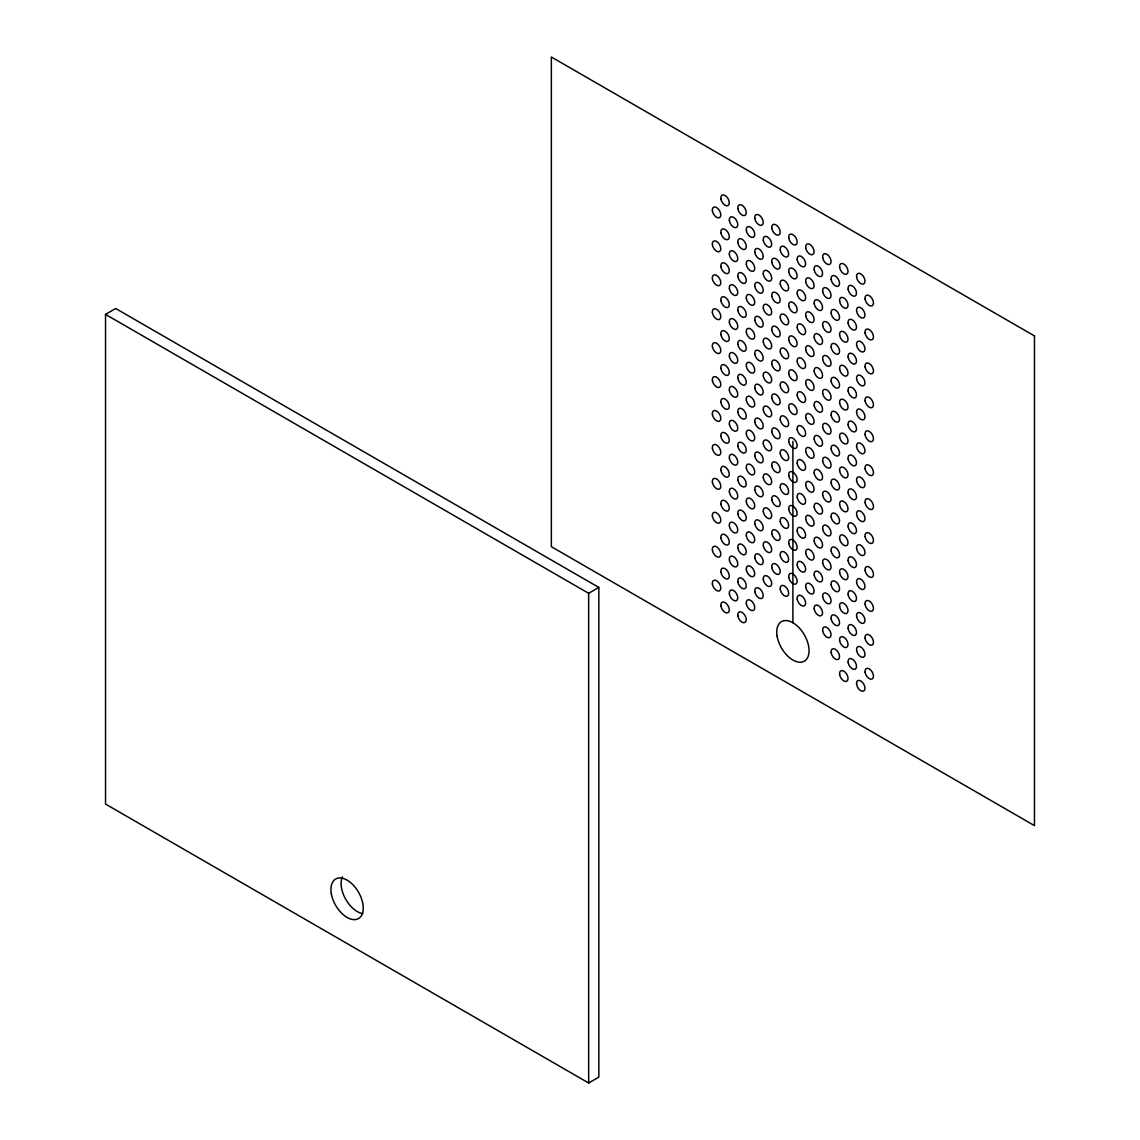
<?xml version="1.0" encoding="UTF-8"?>
<svg xmlns="http://www.w3.org/2000/svg" width="1140" height="1140" viewBox="0 0 1140 1140"><rect width="100%" height="100%" fill="white"/><g stroke="black" fill="none" stroke-linecap="round" stroke-linejoin="round"><path stroke-width="1.5" d="M105.536 314.384L115.71 308.512L598.828 587.428L598.828 1077.129L588.653 1083L105.536 804.071L105.536 314.384L588.653 593.313L598.828 587.428M792.899 441.308L792.899 622.739M588.653 593.313L588.653 1083M362.834 913.639A22.857 13.196 60 0 1 345.52 898.919A22.857 13.196 60 0 1 342.456 876.902M1034.465 335.93L551.347 57L551.347 546.687L1034.465 825.616L1034.465 335.93M856.596 684.342A5.999 3.463 60 0 0 863.536 691.125A5.999 3.463 60 0 0 862.139 681.991A5.999 3.463 60 0 0 856.596 684.342M839.624 674.552A5.999 3.463 60 0 0 846.578 681.335A5.999 3.463 60 0 0 845.182 672.201A5.999 3.463 60 0 0 839.624 674.552M737.851 615.785A5.999 3.463 60 0 0 744.79 622.568A5.999 3.463 60 0 0 743.408 613.434A5.999 3.463 60 0 0 737.851 615.785M720.893 605.995A5.999 3.463 60 0 0 727.833 612.779A5.999 3.463 60 0 0 726.437 603.644A5.999 3.463 60 0 0 720.893 605.995M865.075 672.272A5.999 3.463 60 0 0 872.015 679.055A5.999 3.463 60 0 0 870.632 669.921A5.999 3.463 60 0 0 865.075 672.272M848.117 662.482A5.999 3.463 60 0 0 855.057 669.266A5.999 3.463 60 0 0 853.66 660.131A5.999 3.463 60 0 0 848.117 662.482M831.145 652.693A5.999 3.463 60 0 0 838.085 659.462A5.999 3.463 60 0 0 836.703 650.341A5.999 3.463 60 0 0 831.145 652.693M746.33 603.716A5.999 3.463 60 0 0 753.269 610.499A5.999 3.463 60 0 0 751.887 601.364A5.999 3.463 60 0 0 746.33 603.716M729.372 593.926A5.999 3.463 60 0 0 736.312 600.709A5.999 3.463 60 0 0 734.915 591.574A5.999 3.463 60 0 0 729.372 593.926M712.4 584.136A5.999 3.463 60 0 0 719.34 590.919A5.999 3.463 60 0 0 717.958 581.785A5.999 3.463 60 0 0 712.4 584.136M856.596 650.413A5.999 3.463 60 0 0 863.536 657.196A5.999 3.463 60 0 0 862.139 648.062A5.999 3.463 60 0 0 856.596 650.413M839.624 640.623A5.999 3.463 60 0 0 846.578 647.406A5.999 3.463 60 0 0 845.182 638.272A5.999 3.463 60 0 0 839.624 640.623M822.667 630.833A5.999 3.463 60 0 0 829.606 637.602A5.999 3.463 60 0 0 828.224 628.482A5.999 3.463 60 0 0 822.667 630.833M754.808 591.646A5.999 3.463 60 0 0 761.748 598.429A5.999 3.463 60 0 0 760.366 589.309A5.999 3.463 60 0 0 754.808 591.646M737.851 581.856A5.999 3.463 60 0 0 744.79 588.639A5.999 3.463 60 0 0 743.408 579.505A5.999 3.463 60 0 0 737.851 581.856M720.893 572.066A5.999 3.463 60 0 0 727.833 578.849A5.999 3.463 60 0 0 726.437 569.715A5.999 3.463 60 0 0 720.893 572.066M865.075 638.343A5.999 3.463 60 0 0 872.015 645.126A5.999 3.463 60 0 0 870.632 635.992A5.999 3.463 60 0 0 865.075 638.343M848.117 628.553A5.999 3.463 60 0 0 855.057 635.336A5.999 3.463 60 0 0 853.66 626.202A5.999 3.463 60 0 0 848.117 628.553M831.145 618.764A5.999 3.463 60 0 0 838.085 625.547A5.999 3.463 60 0 0 836.703 616.412A5.999 3.463 60 0 0 831.145 618.764M814.188 608.959A5.999 3.463 60 0 0 821.128 615.743A5.999 3.463 60 0 0 819.731 606.623A5.999 3.463 60 0 0 814.188 608.959M797.216 599.17A5.999 3.463 60 0 0 804.156 605.953A5.999 3.463 60 0 0 802.774 596.818A5.999 3.463 60 0 0 797.216 599.17M780.259 589.38A5.999 3.463 60 0 0 787.198 596.163A5.999 3.463 60 0 0 785.816 587.029A5.999 3.463 60 0 0 780.259 589.38M763.301 579.59A5.999 3.463 60 0 0 770.241 586.373A5.999 3.463 60 0 0 768.844 577.239A5.999 3.463 60 0 0 763.301 579.59M746.33 569.786A5.999 3.463 60 0 0 753.269 576.569A5.999 3.463 60 0 0 751.887 567.449A5.999 3.463 60 0 0 746.33 569.786M729.372 559.997A5.999 3.463 60 0 0 736.312 566.779A5.999 3.463 60 0 0 734.915 557.645A5.999 3.463 60 0 0 729.372 559.997M712.4 550.207A5.999 3.463 60 0 0 719.34 556.99A5.999 3.463 60 0 0 717.958 547.856A5.999 3.463 60 0 0 712.4 550.207M856.596 616.484A5.999 3.463 60 0 0 863.536 623.267A5.999 3.463 60 0 0 862.139 614.132A5.999 3.463 60 0 0 856.596 616.484M839.624 606.694A5.999 3.463 60 0 0 846.578 613.477A5.999 3.463 60 0 0 845.182 604.343A5.999 3.463 60 0 0 839.624 606.694M822.667 596.904A5.999 3.463 60 0 0 829.606 603.687A5.999 3.463 60 0 0 828.224 594.553A5.999 3.463 60 0 0 822.667 596.904M805.709 587.1A5.999 3.463 60 0 0 812.649 593.883A5.999 3.463 60 0 0 811.252 584.763A5.999 3.463 60 0 0 805.709 587.1M788.738 577.31A5.999 3.463 60 0 0 795.677 584.093A5.999 3.463 60 0 0 794.295 574.959A5.999 3.463 60 0 0 788.738 577.31M771.78 567.52A5.999 3.463 60 0 0 778.72 574.303A5.999 3.463 60 0 0 777.323 565.169A5.999 3.463 60 0 0 771.78 567.52M754.808 557.731A5.999 3.463 60 0 0 761.748 564.514A5.999 3.463 60 0 0 760.366 555.38A5.999 3.463 60 0 0 754.808 557.731M737.851 547.927A5.999 3.463 60 0 0 744.79 554.71A5.999 3.463 60 0 0 743.408 545.576A5.999 3.463 60 0 0 737.851 547.927M720.893 538.137A5.999 3.463 60 0 0 727.833 544.92A5.999 3.463 60 0 0 726.437 535.786A5.999 3.463 60 0 0 720.893 538.137M865.075 604.414A5.999 3.463 60 0 0 872.015 611.197A5.999 3.463 60 0 0 870.632 602.077A5.999 3.463 60 0 0 865.075 604.414M848.117 594.624A5.999 3.463 60 0 0 855.057 601.407A5.999 3.463 60 0 0 853.66 592.273A5.999 3.463 60 0 0 848.117 594.624M831.145 584.834A5.999 3.463 60 0 0 838.085 591.617A5.999 3.463 60 0 0 836.703 582.483A5.999 3.463 60 0 0 831.145 584.834M814.188 575.045A5.999 3.463 60 0 0 821.128 581.827A5.999 3.463 60 0 0 819.731 572.693A5.999 3.463 60 0 0 814.188 575.045M797.216 565.24A5.999 3.463 60 0 0 804.156 572.024A5.999 3.463 60 0 0 802.774 562.904A5.999 3.463 60 0 0 797.216 565.24M780.259 555.451A5.999 3.463 60 0 0 787.198 562.234A5.999 3.463 60 0 0 785.816 553.1A5.999 3.463 60 0 0 780.259 555.451M763.301 545.661A5.999 3.463 60 0 0 770.241 552.444A5.999 3.463 60 0 0 768.844 543.31A5.999 3.463 60 0 0 763.301 545.661M746.33 535.871A5.999 3.463 60 0 0 753.269 542.64A5.999 3.463 60 0 0 751.887 533.52A5.999 3.463 60 0 0 746.33 535.871M729.372 526.067A5.999 3.463 60 0 0 736.312 532.85A5.999 3.463 60 0 0 734.915 523.716A5.999 3.463 60 0 0 729.372 526.067M712.4 516.278A5.999 3.463 60 0 0 719.34 523.061A5.999 3.463 60 0 0 717.958 513.926A5.999 3.463 60 0 0 712.4 516.278M856.596 582.554A5.999 3.463 60 0 0 863.536 589.337A5.999 3.463 60 0 0 862.139 580.217A5.999 3.463 60 0 0 856.596 582.554M839.624 572.764A5.999 3.463 60 0 0 846.578 579.548A5.999 3.463 60 0 0 845.182 570.413A5.999 3.463 60 0 0 839.624 572.764M822.667 562.975A5.999 3.463 60 0 0 829.606 569.758A5.999 3.463 60 0 0 828.224 560.624A5.999 3.463 60 0 0 822.667 562.975M805.709 553.185A5.999 3.463 60 0 0 812.649 559.968A5.999 3.463 60 0 0 811.252 550.834A5.999 3.463 60 0 0 805.709 553.185M788.738 543.381A5.999 3.463 60 0 0 795.677 550.164A5.999 3.463 60 0 0 794.295 541.03A5.999 3.463 60 0 0 788.738 543.381M771.78 533.591A5.999 3.463 60 0 0 778.72 540.374A5.999 3.463 60 0 0 777.323 531.24A5.999 3.463 60 0 0 771.78 533.591M754.808 523.802A5.999 3.463 60 0 0 761.748 530.584A5.999 3.463 60 0 0 760.366 521.45A5.999 3.463 60 0 0 754.808 523.802M737.851 514.012A5.999 3.463 60 0 0 744.79 520.78A5.999 3.463 60 0 0 743.408 511.661A5.999 3.463 60 0 0 737.851 514.012M720.893 504.208A5.999 3.463 60 0 0 727.833 510.991A5.999 3.463 60 0 0 726.437 501.857A5.999 3.463 60 0 0 720.893 504.208M865.075 570.499A5.999 3.463 60 0 0 872.015 577.282A5.999 3.463 60 0 0 870.632 568.148A5.999 3.463 60 0 0 865.075 570.499M848.117 560.695A5.999 3.463 60 0 0 855.057 567.478A5.999 3.463 60 0 0 853.66 558.358A5.999 3.463 60 0 0 848.117 560.695M831.145 550.905A5.999 3.463 60 0 0 838.085 557.688A5.999 3.463 60 0 0 836.703 548.554A5.999 3.463 60 0 0 831.145 550.905M814.188 541.115A5.999 3.463 60 0 0 821.128 547.898A5.999 3.463 60 0 0 819.731 538.764A5.999 3.463 60 0 0 814.188 541.115M797.216 531.326A5.999 3.463 60 0 0 804.156 538.094A5.999 3.463 60 0 0 802.774 528.974A5.999 3.463 60 0 0 797.216 531.326M780.259 521.522A5.999 3.463 60 0 0 787.198 528.305A5.999 3.463 60 0 0 785.816 519.17A5.999 3.463 60 0 0 780.259 521.522M763.301 511.732A5.999 3.463 60 0 0 770.241 518.515A5.999 3.463 60 0 0 768.844 509.38A5.999 3.463 60 0 0 763.301 511.732M746.33 501.942A5.999 3.463 60 0 0 753.269 508.725A5.999 3.463 60 0 0 751.887 499.591A5.999 3.463 60 0 0 746.33 501.942M729.372 492.138A5.999 3.463 60 0 0 736.312 498.921A5.999 3.463 60 0 0 734.915 489.801A5.999 3.463 60 0 0 729.372 492.138M712.4 482.348A5.999 3.463 60 0 0 719.34 489.131A5.999 3.463 60 0 0 717.958 479.997A5.999 3.463 60 0 0 712.4 482.348M856.596 548.639A5.999 3.463 60 0 0 863.536 555.422A5.999 3.463 60 0 0 862.139 546.288A5.999 3.463 60 0 0 856.596 548.639M839.624 538.835A5.999 3.463 60 0 0 846.578 545.618A5.999 3.463 60 0 0 845.182 536.484A5.999 3.463 60 0 0 839.624 538.835M822.667 529.045A5.999 3.463 60 0 0 829.606 535.828A5.999 3.463 60 0 0 828.224 526.694A5.999 3.463 60 0 0 822.667 529.045M805.709 519.256A5.999 3.463 60 0 0 812.649 526.039A5.999 3.463 60 0 0 811.252 516.904A5.999 3.463 60 0 0 805.709 519.256M788.738 509.466A5.999 3.463 60 0 0 795.677 516.235A5.999 3.463 60 0 0 794.295 507.115A5.999 3.463 60 0 0 788.738 509.466M771.78 499.662A5.999 3.463 60 0 0 778.72 506.445A5.999 3.463 60 0 0 777.323 497.311A5.999 3.463 60 0 0 771.78 499.662M754.808 489.872A5.999 3.463 60 0 0 761.748 496.655A5.999 3.463 60 0 0 760.366 487.521A5.999 3.463 60 0 0 754.808 489.872M737.851 480.082A5.999 3.463 60 0 0 744.79 486.866A5.999 3.463 60 0 0 743.408 477.731A5.999 3.463 60 0 0 737.851 480.082M720.893 470.279A5.999 3.463 60 0 0 727.833 477.061A5.999 3.463 60 0 0 726.437 467.942A5.999 3.463 60 0 0 720.893 470.279M865.075 536.57A5.999 3.463 60 0 0 872.015 543.353A5.999 3.463 60 0 0 870.632 534.218A5.999 3.463 60 0 0 865.075 536.57M848.117 526.78A5.999 3.463 60 0 0 855.057 533.548A5.999 3.463 60 0 0 853.66 524.428A5.999 3.463 60 0 0 848.117 526.78M831.145 516.976A5.999 3.463 60 0 0 838.085 523.759A5.999 3.463 60 0 0 836.703 514.625A5.999 3.463 60 0 0 831.145 516.976M814.188 507.186A5.999 3.463 60 0 0 821.128 513.969A5.999 3.463 60 0 0 819.731 504.835A5.999 3.463 60 0 0 814.188 507.186M797.216 497.396A5.999 3.463 60 0 0 804.156 504.179A5.999 3.463 60 0 0 802.774 495.045A5.999 3.463 60 0 0 797.216 497.396M780.259 487.592A5.999 3.463 60 0 0 787.198 494.375A5.999 3.463 60 0 0 785.816 485.255A5.999 3.463 60 0 0 780.259 487.592M763.301 477.803A5.999 3.463 60 0 0 770.241 484.586A5.999 3.463 60 0 0 768.844 475.451A5.999 3.463 60 0 0 763.301 477.803M746.33 468.013A5.999 3.463 60 0 0 753.269 474.796A5.999 3.463 60 0 0 751.887 465.661A5.999 3.463 60 0 0 746.33 468.013M729.372 458.223A5.999 3.463 60 0 0 736.312 465.006A5.999 3.463 60 0 0 734.915 455.872A5.999 3.463 60 0 0 729.372 458.223M712.4 448.419A5.999 3.463 60 0 0 719.34 455.202A5.999 3.463 60 0 0 717.958 446.068A5.999 3.463 60 0 0 712.4 448.419M856.596 514.71A5.999 3.463 60 0 0 863.536 521.493A5.999 3.463 60 0 0 862.139 512.359A5.999 3.463 60 0 0 856.596 514.71M839.624 504.92A5.999 3.463 60 0 0 846.578 511.689A5.999 3.463 60 0 0 845.182 502.569A5.999 3.463 60 0 0 839.624 504.92M822.667 495.116A5.999 3.463 60 0 0 829.606 501.899A5.999 3.463 60 0 0 828.224 492.765A5.999 3.463 60 0 0 822.667 495.116M805.709 485.327A5.999 3.463 60 0 0 812.649 492.109A5.999 3.463 60 0 0 811.252 482.975A5.999 3.463 60 0 0 805.709 485.327M788.738 475.537A5.999 3.463 60 0 0 795.677 482.32A5.999 3.463 60 0 0 794.295 473.185A5.999 3.463 60 0 0 788.738 475.537M771.78 465.733A5.999 3.463 60 0 0 778.72 472.516A5.999 3.463 60 0 0 777.323 463.396A5.999 3.463 60 0 0 771.78 465.733M754.808 455.943A5.999 3.463 60 0 0 761.748 462.726A5.999 3.463 60 0 0 760.366 453.592A5.999 3.463 60 0 0 754.808 455.943M737.851 446.153A5.999 3.463 60 0 0 744.79 452.936A5.999 3.463 60 0 0 743.408 443.802A5.999 3.463 60 0 0 737.851 446.153M720.893 436.364A5.999 3.463 60 0 0 727.833 443.132A5.999 3.463 60 0 0 726.437 434.012A5.999 3.463 60 0 0 720.893 436.364M865.075 502.64A5.999 3.463 60 0 0 872.015 509.423A5.999 3.463 60 0 0 870.632 500.289A5.999 3.463 60 0 0 865.075 502.64M848.117 492.851A5.999 3.463 60 0 0 855.057 499.634A5.999 3.463 60 0 0 853.66 490.499A5.999 3.463 60 0 0 848.117 492.851M831.145 483.047A5.999 3.463 60 0 0 838.085 489.83A5.999 3.463 60 0 0 836.703 480.709A5.999 3.463 60 0 0 831.145 483.047M814.188 473.257A5.999 3.463 60 0 0 821.128 480.04A5.999 3.463 60 0 0 819.731 470.905A5.999 3.463 60 0 0 814.188 473.257M797.216 463.467A5.999 3.463 60 0 0 804.156 470.25A5.999 3.463 60 0 0 802.774 461.116A5.999 3.463 60 0 0 797.216 463.467M780.259 453.677A5.999 3.463 60 0 0 787.198 460.46A5.999 3.463 60 0 0 785.816 451.326A5.999 3.463 60 0 0 780.259 453.677M763.301 443.873A5.999 3.463 60 0 0 770.241 450.656A5.999 3.463 60 0 0 768.844 441.522A5.999 3.463 60 0 0 763.301 443.873M746.33 434.084A5.999 3.463 60 0 0 753.269 440.867A5.999 3.463 60 0 0 751.887 431.732A5.999 3.463 60 0 0 746.33 434.084M729.372 424.294A5.999 3.463 60 0 0 736.312 431.077A5.999 3.463 60 0 0 734.915 421.943A5.999 3.463 60 0 0 729.372 424.294M712.4 414.504A5.999 3.463 60 0 0 719.34 421.273A5.999 3.463 60 0 0 717.958 412.153A5.999 3.463 60 0 0 712.4 414.504M856.596 480.781A5.999 3.463 60 0 0 863.536 487.564A5.999 3.463 60 0 0 862.139 478.43A5.999 3.463 60 0 0 856.596 480.781M839.624 470.991A5.999 3.463 60 0 0 846.578 477.774A5.999 3.463 60 0 0 845.182 468.64A5.999 3.463 60 0 0 839.624 470.991M822.667 461.187A5.999 3.463 60 0 0 829.606 467.97A5.999 3.463 60 0 0 828.224 458.85A5.999 3.463 60 0 0 822.667 461.187M805.709 451.397A5.999 3.463 60 0 0 812.649 458.18A5.999 3.463 60 0 0 811.252 449.046A5.999 3.463 60 0 0 805.709 451.397M788.738 441.607A5.999 3.463 60 0 0 795.677 448.391A5.999 3.463 60 0 0 794.295 439.256A5.999 3.463 60 0 0 788.738 441.607M771.78 431.818A5.999 3.463 60 0 0 778.72 438.587A5.999 3.463 60 0 0 777.323 429.466A5.999 3.463 60 0 0 771.78 431.818M754.808 422.014A5.999 3.463 60 0 0 761.748 428.797A5.999 3.463 60 0 0 760.366 419.663A5.999 3.463 60 0 0 754.808 422.014M737.851 412.224A5.999 3.463 60 0 0 744.79 419.007A5.999 3.463 60 0 0 743.408 409.873A5.999 3.463 60 0 0 737.851 412.224M720.893 402.434A5.999 3.463 60 0 0 727.833 409.217A5.999 3.463 60 0 0 726.437 400.083A5.999 3.463 60 0 0 720.893 402.434M865.075 468.711A5.999 3.463 60 0 0 872.015 475.494A5.999 3.463 60 0 0 870.632 466.36A5.999 3.463 60 0 0 865.075 468.711M848.117 458.921A5.999 3.463 60 0 0 855.057 465.704A5.999 3.463 60 0 0 853.66 456.57A5.999 3.463 60 0 0 848.117 458.921M831.145 449.132A5.999 3.463 60 0 0 838.085 455.915A5.999 3.463 60 0 0 836.703 446.78A5.999 3.463 60 0 0 831.145 449.132M814.188 439.328A5.999 3.463 60 0 0 821.128 446.111A5.999 3.463 60 0 0 819.731 436.976A5.999 3.463 60 0 0 814.188 439.328M797.216 429.538A5.999 3.463 60 0 0 804.156 436.321A5.999 3.463 60 0 0 802.774 427.186A5.999 3.463 60 0 0 797.216 429.538M780.259 419.748A5.999 3.463 60 0 0 787.198 426.531A5.999 3.463 60 0 0 785.816 417.397A5.999 3.463 60 0 0 780.259 419.748M763.301 409.958A5.999 3.463 60 0 0 770.241 416.727A5.999 3.463 60 0 0 768.844 407.607A5.999 3.463 60 0 0 763.301 409.958M746.33 400.154A5.999 3.463 60 0 0 753.269 406.937A5.999 3.463 60 0 0 751.887 397.803A5.999 3.463 60 0 0 746.33 400.154M729.372 390.365A5.999 3.463 60 0 0 736.312 397.147A5.999 3.463 60 0 0 734.915 388.013A5.999 3.463 60 0 0 729.372 390.365M712.4 380.575A5.999 3.463 60 0 0 719.34 387.358A5.999 3.463 60 0 0 717.958 378.224A5.999 3.463 60 0 0 712.4 380.575M856.596 446.851A5.999 3.463 60 0 0 863.536 453.635A5.999 3.463 60 0 0 862.139 444.5A5.999 3.463 60 0 0 856.596 446.851M839.624 437.062A5.999 3.463 60 0 0 846.578 443.845A5.999 3.463 60 0 0 845.182 434.711A5.999 3.463 60 0 0 839.624 437.062M822.667 427.272A5.999 3.463 60 0 0 829.606 434.041A5.999 3.463 60 0 0 828.224 424.921A5.999 3.463 60 0 0 822.667 427.272M805.709 417.468A5.999 3.463 60 0 0 812.649 424.251A5.999 3.463 60 0 0 811.252 415.117A5.999 3.463 60 0 0 805.709 417.468M788.738 407.678A5.999 3.463 60 0 0 795.677 414.461A5.999 3.463 60 0 0 794.295 405.327A5.999 3.463 60 0 0 788.738 407.678M771.78 397.889A5.999 3.463 60 0 0 778.72 404.672A5.999 3.463 60 0 0 777.323 395.537A5.999 3.463 60 0 0 771.78 397.889M754.808 388.084A5.999 3.463 60 0 0 761.748 394.868A5.999 3.463 60 0 0 760.366 385.748A5.999 3.463 60 0 0 754.808 388.084M737.851 378.295A5.999 3.463 60 0 0 744.79 385.078A5.999 3.463 60 0 0 743.408 375.944A5.999 3.463 60 0 0 737.851 378.295M720.893 368.505A5.999 3.463 60 0 0 727.833 375.288A5.999 3.463 60 0 0 726.437 366.154A5.999 3.463 60 0 0 720.893 368.505M865.075 434.782A5.999 3.463 60 0 0 872.015 441.565A5.999 3.463 60 0 0 870.632 432.43A5.999 3.463 60 0 0 865.075 434.782M848.117 424.992A5.999 3.463 60 0 0 855.057 431.775A5.999 3.463 60 0 0 853.66 422.641A5.999 3.463 60 0 0 848.117 424.992M831.145 415.202A5.999 3.463 60 0 0 838.085 421.985A5.999 3.463 60 0 0 836.703 412.851A5.999 3.463 60 0 0 831.145 415.202M814.188 405.413A5.999 3.463 60 0 0 821.128 412.181A5.999 3.463 60 0 0 819.731 403.061A5.999 3.463 60 0 0 814.188 405.413M797.216 395.608A5.999 3.463 60 0 0 804.156 402.392A5.999 3.463 60 0 0 802.774 393.257A5.999 3.463 60 0 0 797.216 395.608M780.259 385.819A5.999 3.463 60 0 0 787.198 392.602A5.999 3.463 60 0 0 785.816 383.468A5.999 3.463 60 0 0 780.259 385.819M763.301 376.029A5.999 3.463 60 0 0 770.241 382.812A5.999 3.463 60 0 0 768.844 373.678A5.999 3.463 60 0 0 763.301 376.029M746.33 366.225A5.999 3.463 60 0 0 753.269 373.008A5.999 3.463 60 0 0 751.887 363.888A5.999 3.463 60 0 0 746.33 366.225M729.372 356.435A5.999 3.463 60 0 0 736.312 363.218A5.999 3.463 60 0 0 734.915 354.084A5.999 3.463 60 0 0 729.372 356.435M712.4 346.645A5.999 3.463 60 0 0 719.34 353.429A5.999 3.463 60 0 0 717.958 344.294A5.999 3.463 60 0 0 712.4 346.645M856.596 412.922A5.999 3.463 60 0 0 863.536 419.705A5.999 3.463 60 0 0 862.139 410.571A5.999 3.463 60 0 0 856.596 412.922M839.624 403.132A5.999 3.463 60 0 0 846.578 409.916A5.999 3.463 60 0 0 845.182 400.781A5.999 3.463 60 0 0 839.624 403.132M822.667 393.343A5.999 3.463 60 0 0 829.606 400.126A5.999 3.463 60 0 0 828.224 390.992A5.999 3.463 60 0 0 822.667 393.343M805.709 383.539A5.999 3.463 60 0 0 812.649 390.322A5.999 3.463 60 0 0 811.252 381.202A5.999 3.463 60 0 0 805.709 383.539M788.738 373.749A5.999 3.463 60 0 0 795.677 380.532A5.999 3.463 60 0 0 794.295 371.398A5.999 3.463 60 0 0 788.738 373.749M771.78 363.959A5.999 3.463 60 0 0 778.72 370.742A5.999 3.463 60 0 0 777.323 361.608A5.999 3.463 60 0 0 771.78 363.959M754.808 354.17A5.999 3.463 60 0 0 761.748 360.953A5.999 3.463 60 0 0 760.366 351.818A5.999 3.463 60 0 0 754.808 354.17M737.851 344.365A5.999 3.463 60 0 0 744.79 351.149A5.999 3.463 60 0 0 743.408 342.029A5.999 3.463 60 0 0 737.851 344.365M720.893 334.576A5.999 3.463 60 0 0 727.833 341.359A5.999 3.463 60 0 0 726.437 332.224A5.999 3.463 60 0 0 720.893 334.576M865.075 400.867A5.999 3.463 60 0 0 872.015 407.636A5.999 3.463 60 0 0 870.632 398.516A5.999 3.463 60 0 0 865.075 400.867M848.117 391.063A5.999 3.463 60 0 0 855.057 397.846A5.999 3.463 60 0 0 853.66 388.712A5.999 3.463 60 0 0 848.117 391.063M831.145 381.273A5.999 3.463 60 0 0 838.085 388.056A5.999 3.463 60 0 0 836.703 378.922A5.999 3.463 60 0 0 831.145 381.273M814.188 371.483A5.999 3.463 60 0 0 821.128 378.266A5.999 3.463 60 0 0 819.731 369.132A5.999 3.463 60 0 0 814.188 371.483M797.216 361.679A5.999 3.463 60 0 0 804.156 368.462A5.999 3.463 60 0 0 802.774 359.342A5.999 3.463 60 0 0 797.216 361.679M780.259 351.889A5.999 3.463 60 0 0 787.198 358.673A5.999 3.463 60 0 0 785.816 349.538A5.999 3.463 60 0 0 780.259 351.889M763.301 342.1A5.999 3.463 60 0 0 770.241 348.883A5.999 3.463 60 0 0 768.844 339.748A5.999 3.463 60 0 0 763.301 342.1M746.33 332.31A5.999 3.463 60 0 0 753.269 339.093A5.999 3.463 60 0 0 751.887 329.959A5.999 3.463 60 0 0 746.33 332.31M729.372 322.506A5.999 3.463 60 0 0 736.312 329.289A5.999 3.463 60 0 0 734.915 320.155A5.999 3.463 60 0 0 729.372 322.506M712.4 312.716A5.999 3.463 60 0 0 719.34 319.499A5.999 3.463 60 0 0 717.958 310.365A5.999 3.463 60 0 0 712.4 312.716M856.596 378.993A5.999 3.463 60 0 0 863.536 385.776A5.999 3.463 60 0 0 862.139 376.656A5.999 3.463 60 0 0 856.596 378.993M839.624 369.203A5.999 3.463 60 0 0 846.578 375.986A5.999 3.463 60 0 0 845.182 366.852A5.999 3.463 60 0 0 839.624 369.203M822.667 359.413A5.999 3.463 60 0 0 829.606 366.197A5.999 3.463 60 0 0 828.224 357.062A5.999 3.463 60 0 0 822.667 359.413M805.709 349.624A5.999 3.463 60 0 0 812.649 356.407A5.999 3.463 60 0 0 811.252 347.272A5.999 3.463 60 0 0 805.709 349.624M788.738 339.82A5.999 3.463 60 0 0 795.677 346.603A5.999 3.463 60 0 0 794.295 337.483A5.999 3.463 60 0 0 788.738 339.82M771.78 330.03A5.999 3.463 60 0 0 778.72 336.813A5.999 3.463 60 0 0 777.323 327.679A5.999 3.463 60 0 0 771.78 330.03M754.808 320.24A5.999 3.463 60 0 0 761.748 327.023A5.999 3.463 60 0 0 760.366 317.889A5.999 3.463 60 0 0 754.808 320.24M737.851 310.451A5.999 3.463 60 0 0 744.79 317.219A5.999 3.463 60 0 0 743.408 308.099A5.999 3.463 60 0 0 737.851 310.451M720.893 300.647A5.999 3.463 60 0 0 727.833 307.43A5.999 3.463 60 0 0 726.437 298.295A5.999 3.463 60 0 0 720.893 300.647M865.075 366.938A5.999 3.463 60 0 0 872.015 373.721A5.999 3.463 60 0 0 870.632 364.586A5.999 3.463 60 0 0 865.075 366.938M848.117 357.134A5.999 3.463 60 0 0 855.057 363.916A5.999 3.463 60 0 0 853.66 354.796A5.999 3.463 60 0 0 848.117 357.134M831.145 347.344A5.999 3.463 60 0 0 838.085 354.127A5.999 3.463 60 0 0 836.703 344.993A5.999 3.463 60 0 0 831.145 347.344M814.188 337.554A5.999 3.463 60 0 0 821.128 344.337A5.999 3.463 60 0 0 819.731 335.203A5.999 3.463 60 0 0 814.188 337.554M797.216 327.764A5.999 3.463 60 0 0 804.156 334.547A5.999 3.463 60 0 0 802.774 325.413A5.999 3.463 60 0 0 797.216 327.764M780.259 317.96A5.999 3.463 60 0 0 787.198 324.743A5.999 3.463 60 0 0 785.816 315.609A5.999 3.463 60 0 0 780.259 317.96M763.301 308.171A5.999 3.463 60 0 0 770.241 314.954A5.999 3.463 60 0 0 768.844 305.819A5.999 3.463 60 0 0 763.301 308.171M746.33 298.381A5.999 3.463 60 0 0 753.269 305.164A5.999 3.463 60 0 0 751.887 296.03A5.999 3.463 60 0 0 746.33 298.381M729.372 288.577A5.999 3.463 60 0 0 736.312 295.36A5.999 3.463 60 0 0 734.915 286.24A5.999 3.463 60 0 0 729.372 288.577M712.4 278.787A5.999 3.463 60 0 0 719.34 285.57A5.999 3.463 60 0 0 717.958 276.436A5.999 3.463 60 0 0 712.4 278.787M856.596 345.078A5.999 3.463 60 0 0 863.536 351.861A5.999 3.463 60 0 0 862.139 342.727A5.999 3.463 60 0 0 856.596 345.078M839.624 335.274A5.999 3.463 60 0 0 846.578 342.057A5.999 3.463 60 0 0 845.182 332.937A5.999 3.463 60 0 0 839.624 335.274M822.667 325.484A5.999 3.463 60 0 0 829.606 332.267A5.999 3.463 60 0 0 828.224 323.133A5.999 3.463 60 0 0 822.667 325.484M805.709 315.695A5.999 3.463 60 0 0 812.649 322.478A5.999 3.463 60 0 0 811.252 313.343A5.999 3.463 60 0 0 805.709 315.695M788.738 305.905A5.999 3.463 60 0 0 795.677 312.673A5.999 3.463 60 0 0 794.295 303.554A5.999 3.463 60 0 0 788.738 305.905M771.78 296.101A5.999 3.463 60 0 0 778.72 302.884A5.999 3.463 60 0 0 777.323 293.75A5.999 3.463 60 0 0 771.78 296.101M754.808 286.311A5.999 3.463 60 0 0 761.748 293.094A5.999 3.463 60 0 0 760.366 283.96A5.999 3.463 60 0 0 754.808 286.311M737.851 276.521A5.999 3.463 60 0 0 744.79 283.304A5.999 3.463 60 0 0 743.408 274.17A5.999 3.463 60 0 0 737.851 276.521M720.893 266.717A5.999 3.463 60 0 0 727.833 273.5A5.999 3.463 60 0 0 726.437 264.38A5.999 3.463 60 0 0 720.893 266.717M865.075 333.008A5.999 3.463 60 0 0 872.015 339.791A5.999 3.463 60 0 0 870.632 330.657A5.999 3.463 60 0 0 865.075 333.008M848.117 323.219A5.999 3.463 60 0 0 855.057 330.002A5.999 3.463 60 0 0 853.66 320.867A5.999 3.463 60 0 0 848.117 323.219M831.145 313.415A5.999 3.463 60 0 0 838.085 320.197A5.999 3.463 60 0 0 836.703 311.063A5.999 3.463 60 0 0 831.145 313.415M814.188 303.625A5.999 3.463 60 0 0 821.128 310.408A5.999 3.463 60 0 0 819.731 301.274A5.999 3.463 60 0 0 814.188 303.625M797.216 293.835A5.999 3.463 60 0 0 804.156 300.618A5.999 3.463 60 0 0 802.774 291.484A5.999 3.463 60 0 0 797.216 293.835M780.259 284.031A5.999 3.463 60 0 0 787.198 290.814A5.999 3.463 60 0 0 785.816 281.694A5.999 3.463 60 0 0 780.259 284.031M763.301 274.241A5.999 3.463 60 0 0 770.241 281.024A5.999 3.463 60 0 0 768.844 271.89A5.999 3.463 60 0 0 763.301 274.241M746.33 264.452A5.999 3.463 60 0 0 753.269 271.235A5.999 3.463 60 0 0 751.887 262.1A5.999 3.463 60 0 0 746.33 264.452M729.372 254.662A5.999 3.463 60 0 0 736.312 261.445A5.999 3.463 60 0 0 734.915 252.311A5.999 3.463 60 0 0 729.372 254.662M712.4 244.858A5.999 3.463 60 0 0 719.34 251.641A5.999 3.463 60 0 0 717.958 242.521A5.999 3.463 60 0 0 712.4 244.858M856.596 311.149A5.999 3.463 60 0 0 863.536 317.932A5.999 3.463 60 0 0 862.139 308.798A5.999 3.463 60 0 0 856.596 311.149M839.624 301.359A5.999 3.463 60 0 0 846.578 308.128A5.999 3.463 60 0 0 845.182 299.008A5.999 3.463 60 0 0 839.624 301.359M822.667 291.555A5.999 3.463 60 0 0 829.606 298.338A5.999 3.463 60 0 0 828.224 289.204A5.999 3.463 60 0 0 822.667 291.555M805.709 281.765A5.999 3.463 60 0 0 812.649 288.548A5.999 3.463 60 0 0 811.252 279.414A5.999 3.463 60 0 0 805.709 281.765M788.738 271.976A5.999 3.463 60 0 0 795.677 278.759A5.999 3.463 60 0 0 794.295 269.624A5.999 3.463 60 0 0 788.738 271.976M771.78 262.171A5.999 3.463 60 0 0 778.72 268.954A5.999 3.463 60 0 0 777.323 259.834A5.999 3.463 60 0 0 771.78 262.171M754.808 252.382A5.999 3.463 60 0 0 761.748 259.165A5.999 3.463 60 0 0 760.366 250.031A5.999 3.463 60 0 0 754.808 252.382M737.851 242.592A5.999 3.463 60 0 0 744.79 249.375A5.999 3.463 60 0 0 743.408 240.241A5.999 3.463 60 0 0 737.851 242.592M720.893 232.802A5.999 3.463 60 0 0 727.833 239.585A5.999 3.463 60 0 0 726.437 230.451A5.999 3.463 60 0 0 720.893 232.802M865.075 299.079A5.999 3.463 60 0 0 872.015 305.862A5.999 3.463 60 0 0 870.632 296.728A5.999 3.463 60 0 0 865.075 299.079M848.117 289.289A5.999 3.463 60 0 0 855.057 296.072A5.999 3.463 60 0 0 853.66 286.938A5.999 3.463 60 0 0 848.117 289.289M831.145 279.485A5.999 3.463 60 0 0 838.085 286.268A5.999 3.463 60 0 0 836.703 277.148A5.999 3.463 60 0 0 831.145 279.485M814.188 269.695A5.999 3.463 60 0 0 821.128 276.478A5.999 3.463 60 0 0 819.731 267.344A5.999 3.463 60 0 0 814.188 269.695M797.216 259.906A5.999 3.463 60 0 0 804.156 266.689A5.999 3.463 60 0 0 802.774 257.555A5.999 3.463 60 0 0 797.216 259.906M780.259 250.116A5.999 3.463 60 0 0 787.198 256.899A5.999 3.463 60 0 0 785.816 247.765A5.999 3.463 60 0 0 780.259 250.116M763.301 240.312A5.999 3.463 60 0 0 770.241 247.095A5.999 3.463 60 0 0 768.844 237.975A5.999 3.463 60 0 0 763.301 240.312M746.33 230.522A5.999 3.463 60 0 0 753.269 237.305A5.999 3.463 60 0 0 751.887 228.171A5.999 3.463 60 0 0 746.33 230.522M729.372 220.733A5.999 3.463 60 0 0 736.312 227.516A5.999 3.463 60 0 0 734.915 218.381A5.999 3.463 60 0 0 729.372 220.733M712.4 210.943A5.999 3.463 60 0 0 719.34 217.712A5.999 3.463 60 0 0 717.958 208.591A5.999 3.463 60 0 0 712.4 210.943M856.596 277.219A5.999 3.463 60 0 0 863.536 284.002A5.999 3.463 60 0 0 862.139 274.868A5.999 3.463 60 0 0 856.596 277.219M839.624 267.43A5.999 3.463 60 0 0 846.578 274.213A5.999 3.463 60 0 0 845.182 265.079A5.999 3.463 60 0 0 839.624 267.43M822.667 257.626A5.999 3.463 60 0 0 829.606 264.409A5.999 3.463 60 0 0 828.224 255.289A5.999 3.463 60 0 0 822.667 257.626M805.709 247.836A5.999 3.463 60 0 0 812.649 254.619A5.999 3.463 60 0 0 811.252 245.485A5.999 3.463 60 0 0 805.709 247.836M788.738 238.046A5.999 3.463 60 0 0 795.677 244.829A5.999 3.463 60 0 0 794.295 235.695A5.999 3.463 60 0 0 788.738 238.046M771.78 228.257A5.999 3.463 60 0 0 778.72 235.04A5.999 3.463 60 0 0 777.323 225.905A5.999 3.463 60 0 0 771.78 228.257M754.808 218.453A5.999 3.463 60 0 0 761.748 225.236A5.999 3.463 60 0 0 760.366 216.101A5.999 3.463 60 0 0 754.808 218.453M737.851 208.663A5.999 3.463 60 0 0 744.79 215.446A5.999 3.463 60 0 0 743.408 206.311A5.999 3.463 60 0 0 737.851 208.663M720.893 198.873A5.999 3.463 60 0 0 727.833 205.656A5.999 3.463 60 0 0 726.437 196.522A5.999 3.463 60 0 0 720.893 198.873M777.038 635.764A22.857 13.196 60 0 0 803.486 661.613A22.857 13.196 60 0 0 798.185 626.815A22.857 13.196 60 0 0 777.038 635.764M331.341 893.831A22.857 13.196 60 0 0 358.074 918.812A22.857 13.196 60 0 0 351.861 883.714A22.857 13.196 60 0 0 331.341 893.831"/></g></svg>
